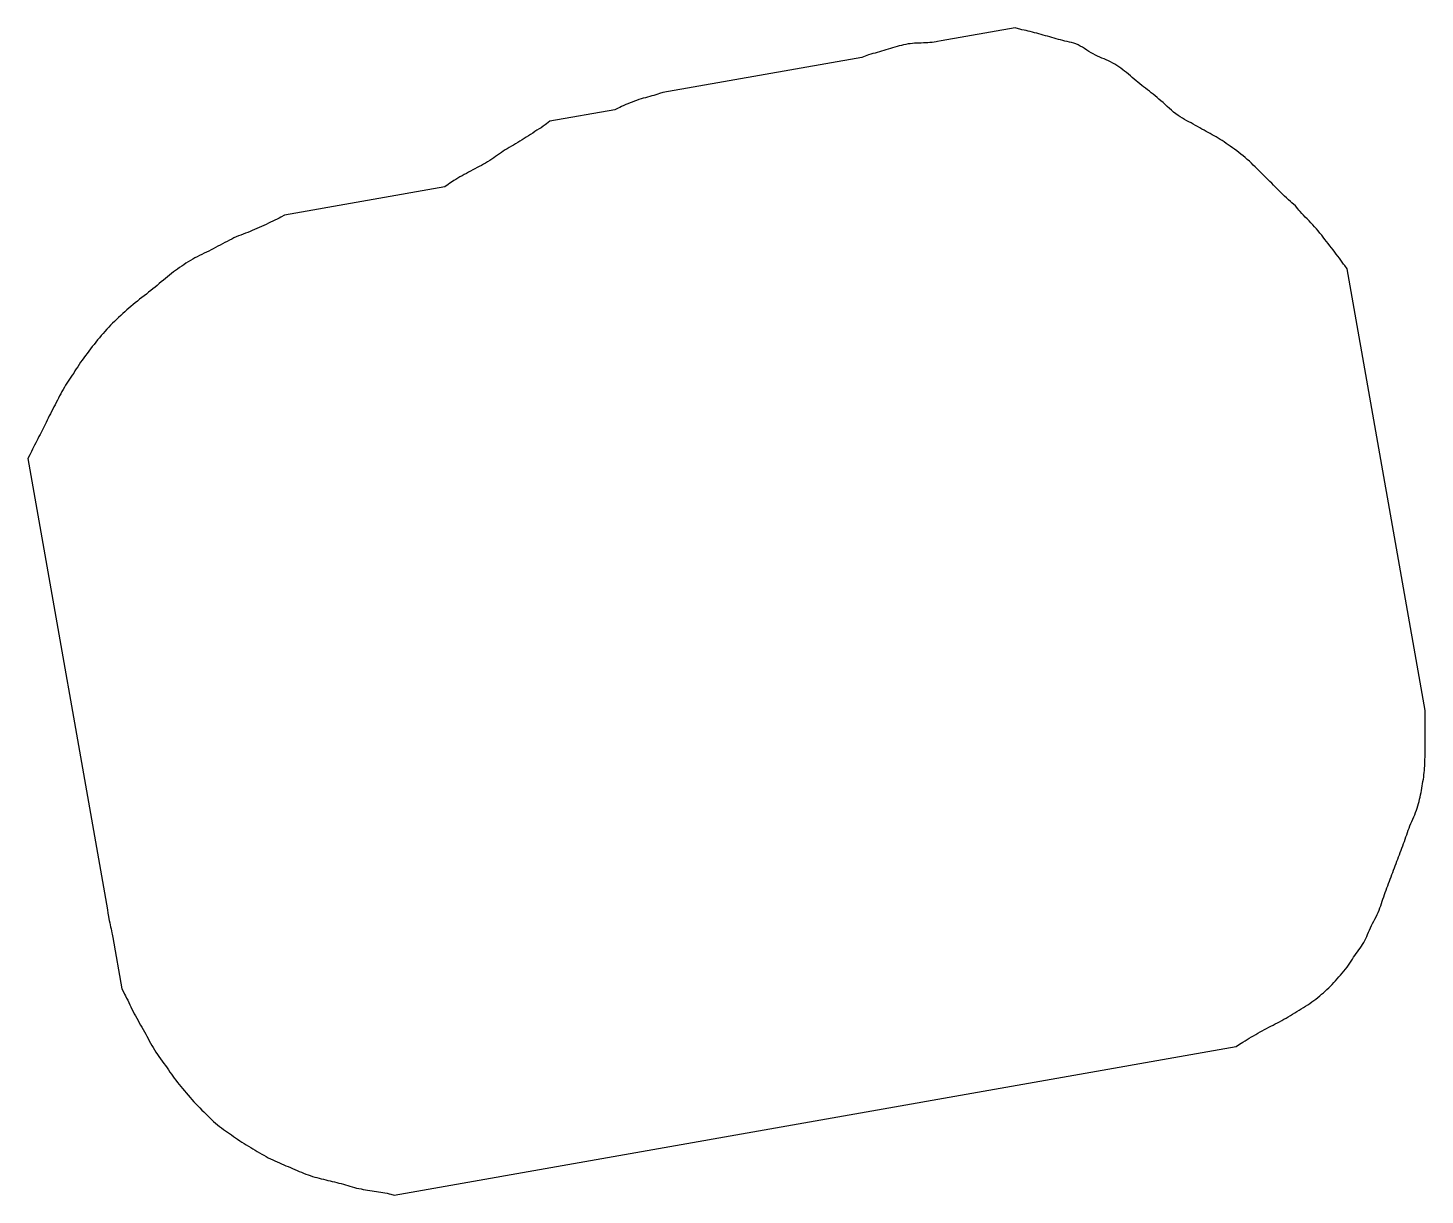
# Model space of a CAD drawing. Header units: metres. Extents: x 83.5 to 148, y 120.1 to 173.9.
import ezdxf

# ---------------------------------------------------------------- set-up
doc = ezdxf.new("R2010")
doc.units = ezdxf.units.M
doc.layers.add('OUTER', color=7, linetype='Continuous')

msp = doc.modelspace()

# ---------------------------------------------------------------- linework, layer by layer
at = {"layer": 'OUTER'}
msp.add_lwpolyline([(142, 165.7), (141.844, 165.836), (141.773, 165.899), (141.689, 165.975), (141.592, 166.063), (141.503, 166.145), (141.413, 166.23), (141.324, 166.317), (141.238, 166.403), (141.152, 166.489), (141.069, 166.573), (140.988, 166.657), (140.907, 166.738), (140.826, 166.819), (140.744, 166.9), (140.662, 166.98), (140.579, 167.062), (140.494, 167.145), (140.409, 167.23), (140.323, 167.315), (140.236, 167.401), (140.149, 167.488), (140.06, 167.576), (139.969, 167.663), (139.877, 167.75), (139.783, 167.836), (139.687, 167.92), (139.59, 168.003), (139.491, 168.084), (139.392, 168.162), (139.292, 168.237), (139.192, 168.309), (139.093, 168.379), (138.994, 168.448), (138.897, 168.514), (138.801, 168.579), (138.707, 168.642), (138.615, 168.704), (138.524, 168.763), (138.434, 168.82), (138.345, 168.873), (138.255, 168.925), (138.164, 168.976), (138.072, 169.026), (137.978, 169.076), (137.882, 169.128), (137.785, 169.182), (137.687, 169.237), (137.587, 169.294), (137.487, 169.351), (137.387, 169.407), (137.287, 169.463), (137.186, 169.518), (137.086, 169.571), (136.986, 169.624), (136.886, 169.679), (136.785, 169.737), (136.685, 169.799), (136.585, 169.867), (136.485, 169.941), (136.384, 170.02), (136.284, 170.104), (136.185, 170.192), (136.086, 170.281), (135.989, 170.369), (135.893, 170.456), (135.799, 170.54), (135.707, 170.622), (135.616, 170.699), (135.527, 170.774), (135.438, 170.845), (135.35, 170.915), (135.262, 170.983), (135.175, 171.05), (135.087, 171.117), (134.999, 171.185), (134.911, 171.254), (134.824, 171.325), (134.736, 171.397), (134.648, 171.47), (134.56, 171.545), (134.473, 171.62), (134.385, 171.694), (134.297, 171.768), (134.209, 171.84), (134.121, 171.91), (134.033, 171.977), (133.943, 172.043), (133.852, 172.107), (133.76, 172.168), (133.666, 172.227), (133.57, 172.282), (133.473, 172.335), (133.374, 172.384), (133.275, 172.43), (133.175, 172.472), (133.075, 172.514), (132.975, 172.557), (132.874, 172.601), (132.774, 172.649), (132.674, 172.702), (132.574, 172.759), (132.473, 172.821), (132.373, 172.885), (132.273, 172.95), (132.172, 173.011), (132.072, 173.068), (131.972, 173.118), (131.872, 173.162), (131.771, 173.198), (131.671, 173.228), (131.571, 173.253), (131.471, 173.277), (131.37, 173.3), (131.27, 173.324), (131.17, 173.349), (131.07, 173.375), (130.969, 173.403), (130.869, 173.431), (130.769, 173.46), (130.669, 173.488), (130.568, 173.517), (130.468, 173.545), (130.368, 173.573), (130.267, 173.601), (130.167, 173.629), (130.067, 173.657), (129.967, 173.683), (129.867, 173.709), (129.768, 173.733), (129.669, 173.755), (129.571, 173.777), (129.479, 173.797), (129.378, 173.821), (129.292, 173.841), (129.22, 173.859), (129.064, 173.902), (125.653, 173.301), (125.494, 173.272), (125.422, 173.261), (125.334, 173.249), (125.233, 173.236), (125.138, 173.228), (125.04, 173.22), (124.939, 173.214), (124.839, 173.21), (124.738, 173.206), (124.636, 173.203), (124.534, 173.199), (124.432, 173.193), (124.331, 173.186), (124.229, 173.175), (124.127, 173.162), (124.026, 173.145), (123.924, 173.124), (123.822, 173.1), (123.721, 173.074), (123.619, 173.046), (123.517, 173.016), (123.416, 172.986), (123.314, 172.955), (123.212, 172.925), (123.11, 172.894), (123.009, 172.864), (122.907, 172.833), (122.806, 172.804), (122.705, 172.775), (122.605, 172.746), (122.506, 172.717), (122.412, 172.689), (122.31, 172.656), (122.223, 172.628), (122.15, 172.604), (121.992, 172.546), (112.813, 170.928), (112.656, 170.872), (112.584, 170.849), (112.497, 170.822), (112.396, 170.792), (112.303, 170.766), (112.205, 170.74), (112.106, 170.713), (112.006, 170.686), (111.906, 170.657), (111.805, 170.627), (111.704, 170.594), (111.603, 170.56), (111.503, 170.523), (111.402, 170.486), (111.303, 170.446), (111.203, 170.406), (111.105, 170.364), (111.012, 170.324), (110.911, 170.278), (110.825, 170.237), (110.753, 170.203), (110.596, 170.125), (107.601, 169.597), (107.447, 169.481), (107.376, 169.43), (107.291, 169.371), (107.192, 169.302), (107.101, 169.242), (107.005, 169.18), (106.907, 169.118), (106.809, 169.055), (106.711, 168.992), (106.612, 168.929), (106.513, 168.866), (106.414, 168.802), (106.315, 168.739), (106.217, 168.677), (106.118, 168.618), (106.019, 168.559), (105.921, 168.501), (105.824, 168.444), (105.728, 168.388), (105.634, 168.332), (105.541, 168.274), (105.45, 168.215), (105.361, 168.155), (105.273, 168.093), (105.185, 168.031), (105.096, 167.969), (105.007, 167.906), (104.916, 167.844), (104.824, 167.784), (104.729, 167.727), (104.633, 167.671), (104.536, 167.617), (104.438, 167.564), (104.34, 167.512), (104.241, 167.461), (104.142, 167.409), (104.043, 167.357), (103.944, 167.303), (103.845, 167.249), (103.746, 167.195), (103.648, 167.14), (103.549, 167.084), (103.451, 167.028), (103.354, 166.971), (103.258, 166.914), (103.166, 166.858), (103.067, 166.792), (102.983, 166.735), (102.912, 166.686), (102.758, 166.571), (95.353, 165.266), (95.188, 165.172), (95.112, 165.131), (95.021, 165.084), (94.915, 165.031), (94.817, 164.985), (94.715, 164.938), (94.61, 164.889), (94.505, 164.841), (94.4, 164.793), (94.294, 164.744), (94.188, 164.696), (94.082, 164.648), (93.976, 164.601), (93.87, 164.557), (93.764, 164.514), (93.658, 164.473), (93.552, 164.432), (93.446, 164.391), (93.34, 164.349), (93.234, 164.306), (93.128, 164.261), (93.023, 164.213), (92.917, 164.163), (92.811, 164.111), (92.705, 164.057), (92.599, 164.002), (92.493, 163.945), (92.387, 163.888), (92.281, 163.83), (92.175, 163.773), (92.069, 163.716), (91.963, 163.661), (91.857, 163.608), (91.751, 163.557), (91.645, 163.506), (91.539, 163.455), (91.433, 163.404), (91.327, 163.351), (91.222, 163.295), (91.117, 163.236), (91.013, 163.175), (90.91, 163.111), (90.808, 163.046), (90.708, 162.98), (90.61, 162.914), (90.514, 162.847), (90.419, 162.781), (90.325, 162.713), (90.231, 162.644), (90.138, 162.574), (90.044, 162.5), (89.95, 162.425), (89.857, 162.347), (89.764, 162.268), (89.67, 162.187), (89.576, 162.106), (89.481, 162.025), (89.384, 161.945), (89.286, 161.865), (89.187, 161.786), (89.085, 161.707), (88.982, 161.628), (88.878, 161.548), (88.774, 161.467), (88.67, 161.386), (88.567, 161.304), (88.466, 161.222), (88.366, 161.141), (88.268, 161.059), (88.172, 160.977), (88.076, 160.894), (87.982, 160.809), (87.888, 160.723), (87.795, 160.635), (87.702, 160.546), (87.608, 160.457), (87.516, 160.367), (87.424, 160.276), (87.333, 160.185), (87.244, 160.092), (87.156, 159.999), (87.069, 159.904), (86.984, 159.807), (86.899, 159.709), (86.815, 159.609), (86.733, 159.507), (86.651, 159.405), (86.569, 159.303), (86.486, 159.2), (86.405, 159.097), (86.324, 158.994), (86.244, 158.891), (86.165, 158.788), (86.088, 158.685), (86.014, 158.582), (85.943, 158.479), (85.876, 158.377), (85.811, 158.276), (85.748, 158.176), (85.686, 158.077), (85.626, 157.98), (85.564, 157.885), (85.502, 157.792), (85.44, 157.699), (85.378, 157.607), (85.316, 157.515), (85.255, 157.421), (85.196, 157.326), (85.139, 157.23), (85.083, 157.131), (85.03, 157.031), (84.978, 156.93), (84.926, 156.828), (84.874, 156.725), (84.822, 156.622), (84.769, 156.519), (84.715, 156.416), (84.66, 156.313), (84.605, 156.21), (84.55, 156.107), (84.498, 156.005), (84.447, 155.904), (84.398, 155.804), (84.351, 155.705), (84.306, 155.608), (84.26, 155.513), (84.215, 155.42), (84.169, 155.328), (84.122, 155.235), (84.073, 155.143), (84.023, 155.05), (83.973, 154.955), (83.923, 154.858), (83.874, 154.761), (83.824, 154.662), (83.776, 154.564), (83.729, 154.469), (83.678, 154.367), (83.634, 154.278), (83.597, 154.204), (83.516, 154.044), (87.188, 133.216), (87.209, 133.063), (87.219, 132.993), (87.233, 132.909), (87.25, 132.811), (87.269, 132.72), (87.289, 132.626), (87.31, 132.53), (87.331, 132.437), (87.352, 132.346), (87.373, 132.248), (87.391, 132.164), (87.405, 132.093), (87.432, 131.941), (87.849, 129.573), (87.936, 129.411), (87.974, 129.336), (88.019, 129.247), (88.071, 129.143), (88.118, 129.046), (88.166, 128.945), (88.216, 128.842), (88.266, 128.739), (88.317, 128.635), (88.37, 128.531), (88.424, 128.427), (88.48, 128.322), (88.536, 128.218), (88.595, 128.114), (88.654, 128.01), (88.714, 127.905), (88.774, 127.801), (88.834, 127.697), (88.894, 127.593), (88.951, 127.488), (89.007, 127.384), (89.062, 127.28), (89.117, 127.176), (89.172, 127.071), (89.228, 126.967), (89.288, 126.863), (89.351, 126.759), (89.418, 126.654), (89.489, 126.55), (89.562, 126.446), (89.637, 126.342), (89.713, 126.238), (89.788, 126.134), (89.862, 126.032), (89.933, 125.931), (90.001, 125.831), (90.068, 125.733), (90.133, 125.636), (90.199, 125.542), (90.267, 125.448), (90.336, 125.355), (90.41, 125.261), (90.487, 125.166), (90.567, 125.07), (90.65, 124.972), (90.735, 124.872), (90.821, 124.771), (90.909, 124.669), (90.997, 124.568), (91.086, 124.467), (91.176, 124.367), (91.266, 124.269), (91.357, 124.173), (91.448, 124.078), (91.539, 123.985), (91.63, 123.894), (91.72, 123.803), (91.811, 123.714), (91.902, 123.627), (91.993, 123.542), (92.084, 123.459), (92.176, 123.378), (92.269, 123.302), (92.362, 123.23), (92.455, 123.16), (92.547, 123.093), (92.638, 123.027), (92.729, 122.962), (92.82, 122.898), (92.911, 122.833), (93.004, 122.767), (93.097, 122.7), (93.193, 122.634), (93.29, 122.568), (93.389, 122.502), (93.489, 122.437), (93.59, 122.373), (93.692, 122.312), (93.794, 122.251), (93.895, 122.192), (93.997, 122.132), (94.099, 122.073), (94.201, 122.014), (94.303, 121.955), (94.405, 121.897), (94.506, 121.839), (94.608, 121.784), (94.71, 121.732), (94.812, 121.682), (94.914, 121.634), (95.016, 121.588), (95.117, 121.543), (95.219, 121.5), (95.321, 121.457), (95.423, 121.414), (95.525, 121.371), (95.627, 121.328), (95.728, 121.285), (95.83, 121.242), (95.932, 121.199), (96.034, 121.155), (96.136, 121.112), (96.238, 121.07), (96.339, 121.03), (96.441, 120.992), (96.543, 120.957), (96.645, 120.924), (96.747, 120.894), (96.849, 120.865), (96.95, 120.839), (97.052, 120.813), (97.154, 120.787), (97.256, 120.762), (97.358, 120.738), (97.46, 120.714), (97.561, 120.69), (97.663, 120.666), (97.765, 120.641), (97.867, 120.616), (97.969, 120.589), (98.07, 120.56), (98.172, 120.529), (98.274, 120.498), (98.376, 120.467), (98.478, 120.438), (98.58, 120.41), (98.681, 120.384), (98.783, 120.362), (98.885, 120.342), (98.987, 120.324), (99.089, 120.307), (99.191, 120.291), (99.292, 120.275), (99.394, 120.26), (99.496, 120.244), (99.598, 120.229), (99.698, 120.213), (99.799, 120.197), (99.897, 120.181), (99.992, 120.165), (100.094, 120.143), (100.181, 120.124), (100.254, 120.106), (100.413, 120.062), (139.268, 126.913), (139.424, 127.019), (139.496, 127.066), (139.582, 127.12), (139.682, 127.183), (139.775, 127.239), (139.871, 127.297), (139.97, 127.355), (140.069, 127.413), (140.169, 127.47), (140.269, 127.528), (140.369, 127.585), (140.469, 127.641), (140.569, 127.696), (140.67, 127.749), (140.77, 127.802), (140.87, 127.854), (140.97, 127.905), (141.07, 127.956), (141.17, 128.007), (141.27, 128.06), (141.37, 128.115), (141.47, 128.171), (141.57, 128.228), (141.671, 128.287), (141.771, 128.347), (141.871, 128.408), (141.971, 128.469), (142.071, 128.531), (142.171, 128.592), (142.271, 128.653), (142.371, 128.714), (142.47, 128.776), (142.568, 128.838), (142.666, 128.902), (142.761, 128.968), (142.855, 129.035), (142.947, 129.104), (143.037, 129.176), (143.124, 129.248), (143.211, 129.322), (143.295, 129.396), (143.377, 129.47), (143.458, 129.545), (143.538, 129.621), (143.617, 129.699), (143.696, 129.778), (143.774, 129.86), (143.852, 129.945), (143.931, 130.033), (144.01, 130.121), (144.089, 130.211), (144.167, 130.301), (144.243, 130.392), (144.316, 130.483), (144.385, 130.574), (144.45, 130.665), (144.512, 130.756), (144.571, 130.847), (144.629, 130.938), (144.687, 131.028), (144.746, 131.116), (144.806, 131.202), (144.867, 131.288), (144.929, 131.371), (144.99, 131.454), (145.048, 131.538), (145.103, 131.623), (145.155, 131.711), (145.203, 131.801), (145.248, 131.893), (145.291, 131.988), (145.333, 132.086), (145.376, 132.185), (145.42, 132.286), (145.467, 132.387), (145.516, 132.489), (145.567, 132.592), (145.619, 132.694), (145.671, 132.796), (145.722, 132.899), (145.772, 133.001), (145.818, 133.103), (145.86, 133.206), (145.9, 133.308), (145.937, 133.41), (145.972, 133.513), (146.007, 133.615), (146.04, 133.717), (146.075, 133.82), (146.11, 133.922), (146.146, 134.024), (146.183, 134.127), (146.221, 134.229), (146.26, 134.331), (146.299, 134.434), (146.338, 134.536), (146.377, 134.638), (146.417, 134.741), (146.456, 134.843), (146.495, 134.945), (146.533, 135.048), (146.571, 135.15), (146.609, 135.252), (146.647, 135.355), (146.685, 135.457), (146.723, 135.559), (146.761, 135.662), (146.8, 135.764), (146.839, 135.866), (146.879, 135.969), (146.918, 136.071), (146.956, 136.173), (146.994, 136.275), (147.031, 136.378), (147.067, 136.48), (147.102, 136.582), (147.137, 136.685), (147.173, 136.787), (147.21, 136.889), (147.249, 136.992), (147.289, 137.094), (147.331, 137.196), (147.375, 137.299), (147.419, 137.401), (147.463, 137.503), (147.506, 137.606), (147.546, 137.708), (147.584, 137.81), (147.619, 137.913), (147.652, 138.015), (147.682, 138.117), (147.709, 138.22), (147.733, 138.322), (147.756, 138.424), (147.778, 138.527), (147.799, 138.629), (147.818, 138.731), (147.837, 138.834), (147.855, 138.936), (147.872, 139.038), (147.889, 139.141), (147.906, 139.243), (147.921, 139.345), (147.934, 139.448), (147.947, 139.55), (147.957, 139.652), (147.966, 139.755), (147.972, 139.857), (147.977, 139.959), (147.98, 140.061), (147.981, 140.164), (147.982, 140.266), (147.983, 140.368), (147.983, 140.471), (147.983, 140.573), (147.983, 140.675), (147.983, 140.778), (147.983, 140.88), (147.983, 140.982), (147.983, 141.085), (147.984, 141.187), (147.984, 141.289), (147.984, 141.392), (147.984, 141.494), (147.984, 141.596), (147.984, 141.697), (147.984, 141.798), (147.984, 141.897), (147.984, 141.992), (147.984, 142.095), (147.984, 142.182), (147.984, 142.256), (147.985, 142.415), (144.393, 162.787), (144.28, 162.938), (144.228, 163.008), (144.167, 163.091), (144.096, 163.188), (144.03, 163.279), (143.96, 163.373), (143.887, 163.469), (143.815, 163.565), (143.74, 163.662), (143.665, 163.759), (143.59, 163.856), (143.515, 163.953), (143.44, 164.05), (143.366, 164.148), (143.29, 164.245), (143.214, 164.342), (143.136, 164.439), (143.056, 164.536), (142.974, 164.632), (142.89, 164.728), (142.804, 164.822), (142.717, 164.915), (142.63, 165.006), (142.545, 165.094), (142.46, 165.18), (142.379, 165.264), (142.304, 165.343), (142.227, 165.429), (142.162, 165.502), (142.109, 165.564)], close=True, dxfattribs=at)

doc.saveas('drawing.dxf')
